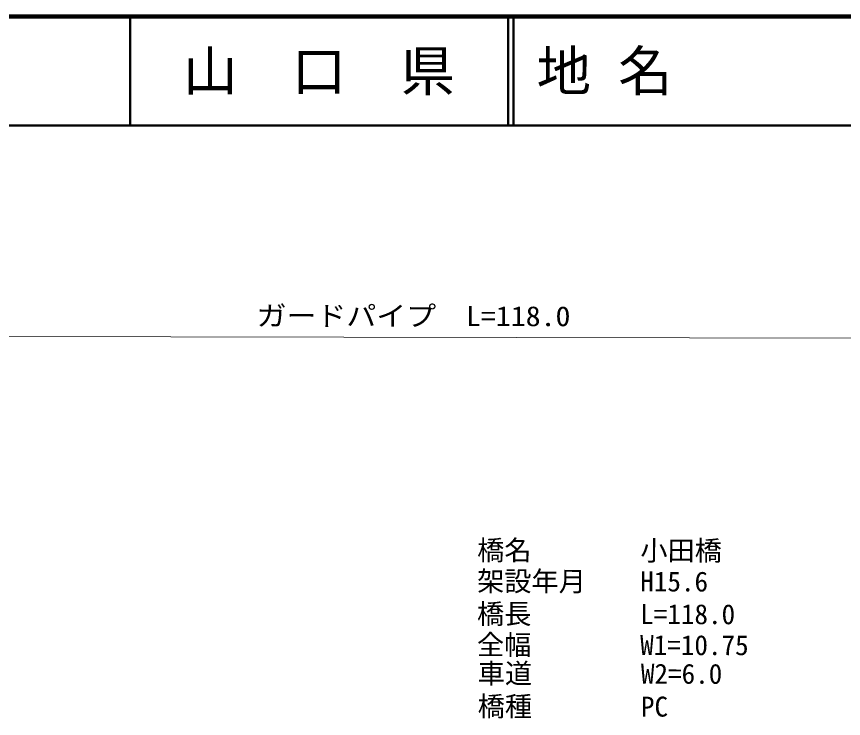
# Model space of a CAD drawing. Units: millimetres, scale not verified. Extents: x 40000 to 680000, y 20000 to 380000.
# Drawn here: x 322566 to 398589, y 315503 to 380000 of the extents above; entities that cross this region are included whole.
import ezdxf
from ezdxf.enums import TextEntityAlignment as Align

# ---------------------------------------------------------------- set-up
doc = ezdxf.new("R2010")
doc.units = ezdxf.units.MM
doc.header["$LTSCALE"] = 1000
for name, color, linetype, lineweight in [('M-STR-HTXT', 7, 'Continuous', 13), ('M-TTL', 2, 'Continuous', 140), ('M-TTL-LINE', 7, 'Continuous', 50)]:
    doc.layers.add(name, color=color, linetype=linetype, lineweight=lineweight)
doc.layers.add('M-TTL-TXT', color=7, linetype='Continuous')
doc.styles.add('ＭＳ ゴシック', font='')
doc.styles.get('ＭＳ ゴシック').set_extended_font_data('MS Gothic')

msp = doc.modelspace()

# ---------------------------------------------------------------- linework, layer by layer
at = {"layer": 'M-STR-HTXT'}
msp.add_line((303203, 350630), (415253, 350412), dxfattribs=at)
at = {"layer": 'M-TTL'}
msp.add_line((680000, 380000), (40000, 380000), dxfattribs=at)
at = {"layer": 'M-TTL-LINE'}
for p, q in [((333000, 380000), (333000, 370000)), ((367750, 380000), (367750, 370000)), ((368250, 380000), (368250, 370000)), ((40000, 370000), (680000, 370000))]:
    msp.add_line(p, q, dxfattribs=at)

# ---------------------------------------------------------------- texts
at = {"layer": 'M-STR-HTXT', "style": 'ＭＳ ゴシック', "width": 1.1}
msp.add_text('ガードパイプ\u3000L=118.0', height=1833, rotation=359.891, dxfattribs=at).set_placement((344635, 351049), align=Align.BOTTOM_LEFT)
at = {"layer": 'M-STR-HTXT', "style": 'ＭＳ ゴシック'}
for s, p in [('橋名\u3000\u3000\u3000\u3000小田橋', (364911, 329501)), ('架設年月\u3000\u3000H15.6', (364905, 326657)), ('橋長\u3000\u3000\u3000\u3000L=118.0', (364899, 323655)), ('全幅\u3000\u3000\u3000\u3000W1=10.75', (364894, 320812)), ('車道\u3000\u3000\u3000\u3000W2=6.0', (364963, 318179)), ('橋種\u3000\u3000\u3000\u3000PC', (364963, 315155))]:
    msp.add_text(s, height=1833, rotation=359.891, dxfattribs=at).set_placement(p, align=Align.BOTTOM_LEFT)
at = {"layer": 'M-TTL-TXT', "style": 'ＭＳ ゴシック'}
msp.add_text('山\u3000口\u3000県', height=3666, dxfattribs=at).set_placement((350375, 375000), align=Align.MIDDLE_CENTER)
msp.add_text('地 名', height=3666, dxfattribs=at).set_placement((370380, 375000), align=Align.MIDDLE_LEFT)

doc.saveas('drawing.dxf')
